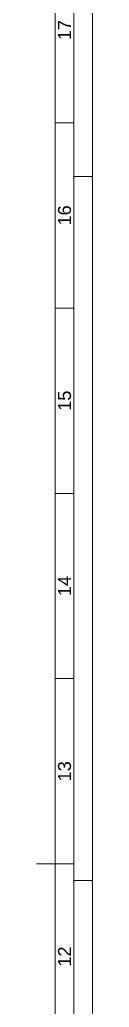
# Paper-space layout 'A0 - Portrait' of a CAD drawing. Header units: millimetres. Extents: x 0 to 841, y 0 to 1189.
# Drawn here: x 826 to 841, y 555.8 to 822.3 of the extents above; entities that cross this region are included whole.
import ezdxf
from ezdxf.enums import TextEntityAlignment as Align

# ---------------------------------------------------------------- set-up
doc = ezdxf.new("R2010")
doc.units = ezdxf.units.MM
for name, color, linetype, lineweight in [('CDL_FRAME', 7, 'Continuous', 18), ('CDL_FRAME_GREEN', 3, 'Continuous', 18), ('CDL_FRAME_RED', 1, 'Continuous', 18), ('CDL_FRAME_YELLOW', 2, 'Continuous', 18)]:
    doc.layers.add(name, color=color, linetype=linetype, lineweight=lineweight)
doc.layers.add('CDL_TITLE_BLOCK', color=7, linetype='Continuous')
doc.styles.add('RHI_BORDER', font='arial.ttf')

# ---------------------------------------------------------------- blocks, each defined once
blk = doc.blocks.new('PORTRAIT_DINA0_FRAME_REV03_ISO5457')
at = {"layer": 'CDL_FRAME', "linetype": 'Continuous'}
for p, q in [((831, 20), (831, 1179)), ((836, 594.5), (826, 594.5))]:
    blk.add_line(p, q, dxfattribs=at)
at = {"layer": 'CDL_FRAME_GREEN', "linetype": 'Continuous'}
for p, q in [((841, 0), (841, 1189)), ((841, 780), (836, 780)), ((841, 590), (836, 590))]:
    blk.add_line(p, q, dxfattribs=at)
at = {"layer": 'CDL_FRAME_RED', "linetype": 'Continuous'}
blk.add_line((836, 15), (836, 1184), dxfattribs=at)
at = {"layer": 'CDL_FRAME_YELLOW', "linetype": 'Continuous'}
for p, q in [((836, 794.5), (831, 794.5)), ((836, 744.5), (831, 744.5)), ((836, 694.5), (831, 694.5)), ((836, 644.5), (831, 644.5))]:
    blk.add_line(p, q, dxfattribs=at)
at = {"layer": 'CDL_FRAME_GREEN', "linetype": 'Continuous', "style": 'RHI_BORDER'}
for s, p in [('17', (833.5, 819.5)), ('16', (833.5, 769.5)), ('15', (833.5, 719.5)), ('14', (833.5, 669.5)), ('13', (833.5, 619.5)), ('12', (833.5, 569.5))]:
    blk.add_text(s, height=3.5, rotation=90, dxfattribs=at).set_placement(p, align=Align.MIDDLE_CENTER)

psp = doc.layouts.new('A0 - Portrait')

# ---------------------------------------------------------------- block references
at = {"layer": 'CDL_TITLE_BLOCK', "lineweight": 0}
psp.add_blockref('PORTRAIT_DINA0_FRAME_REV03_ISO5457', (0, 0), dxfattribs=at)

doc.saveas('drawing.dxf')
